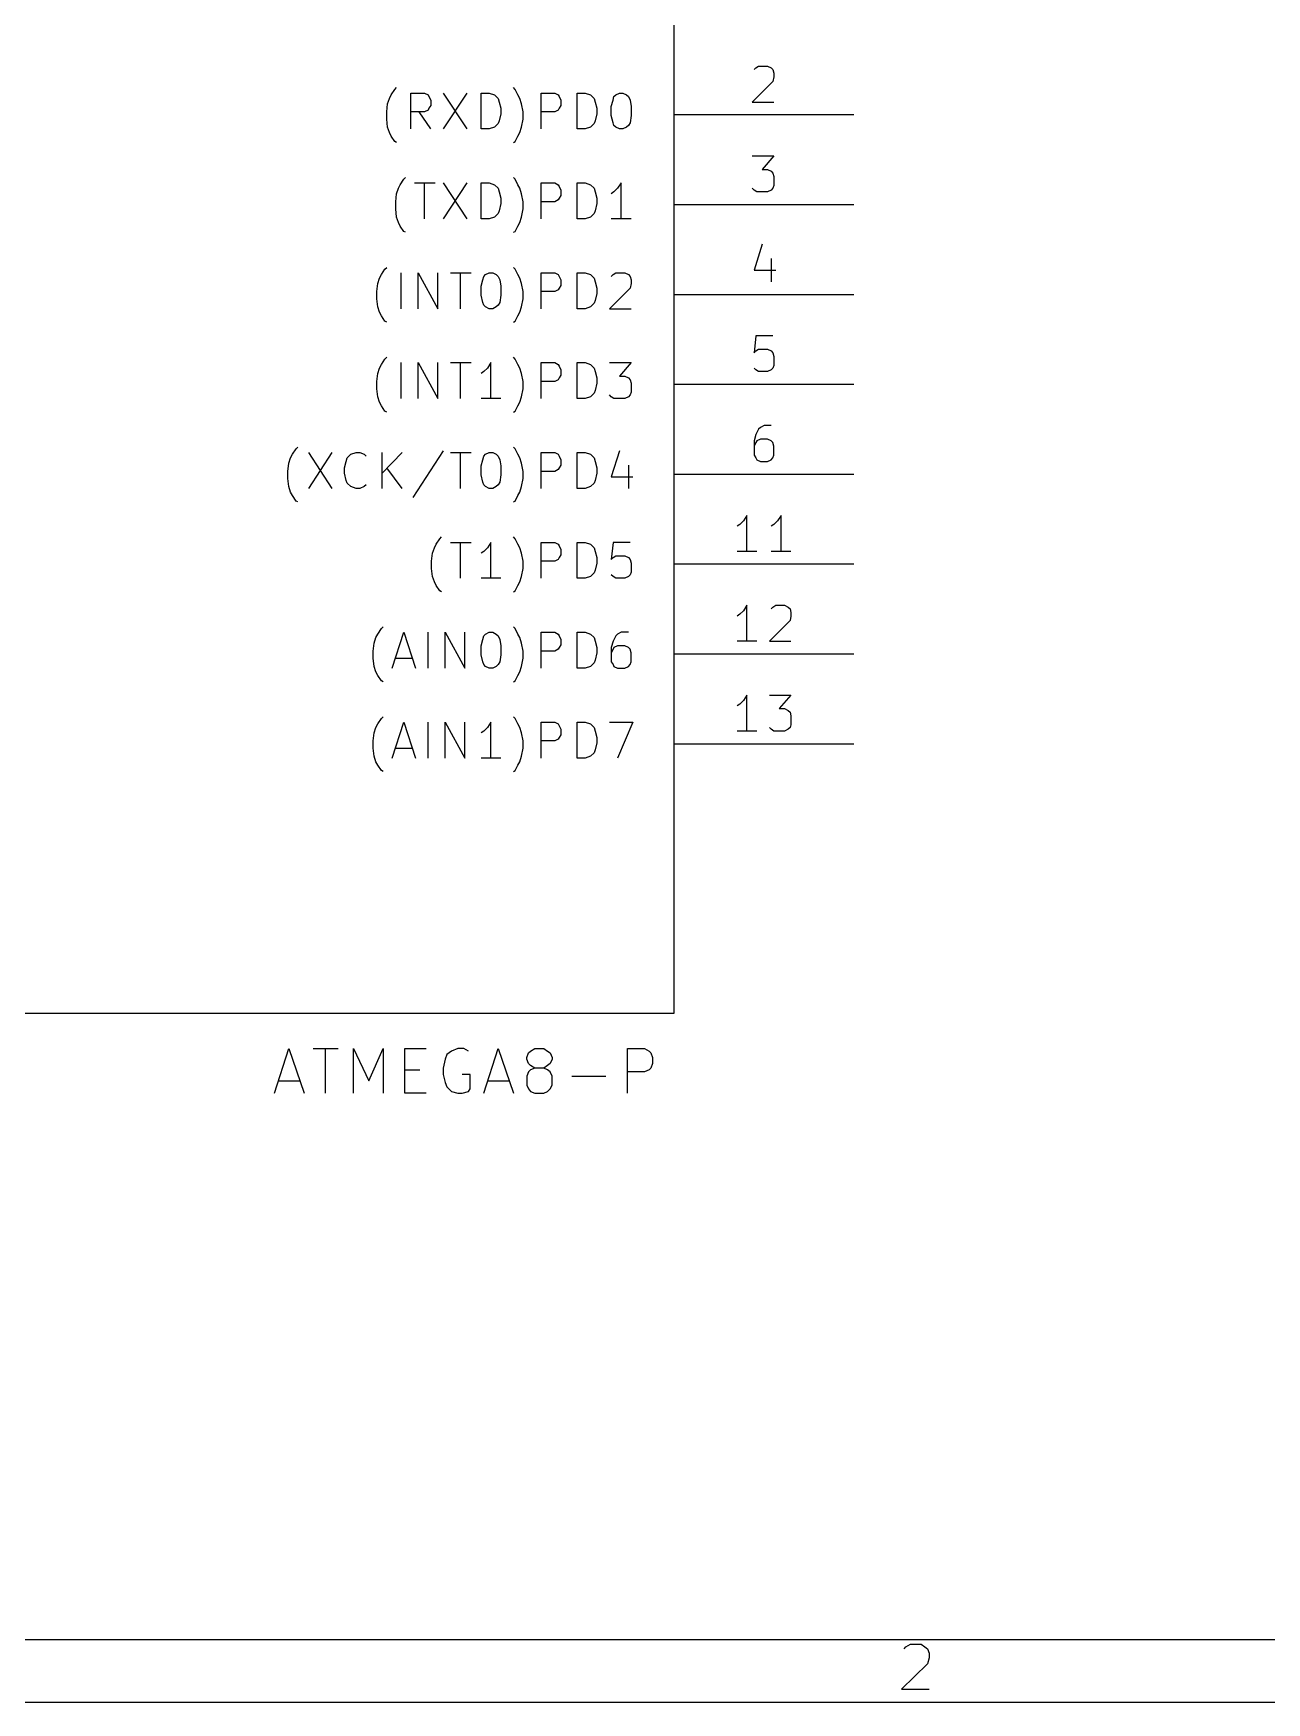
# Model space of a CAD drawing. Extents: x 4000 to 113000, y 4000 to 78670.
# Drawn here: x 26866 to 40596, y 4000 to 22574 of the extents above; entities that cross this region are included whole.
import ezdxf

# ---------------------------------------------------------------- set-up
doc = ezdxf.new("R2010")
doc.units = 0
for name, color, linetype in [('BLACK', 1, 'CONTINUOUS'), ('CYAN', 4, 'CONTINUOUS'), ('LIGHTYELLOW', 24, 'CONTINUOUS'), ('RED', 5, 'CONTINUOUS')]:
    doc.layers.add(name, color=color, linetype=linetype)

msp = doc.modelspace()

# ---------------------------------------------------------------- linework, layer by layer
at = {"layer": 'BLACK'}
for p, q in [((112300, 4700), (4700, 4700)), ((36580, 4620), (36630, 4650)), ((36630, 4650), (36750, 4650)), ((36750, 4650), (36790, 4620)), ((36560, 4600), (36580, 4620)), ((36790, 4620), (36820, 4600)), ((36820, 4600), (36840, 4550)), ((36840, 4500), (36820, 4430)), ((36840, 4550), (36840, 4500)), ((36820, 4430), (36530, 4150)), ((36530, 4150), (36840, 4150)), ((113000, 4000), (4000, 4000))]:
    msp.add_line(p, q, dxfattribs=at)
at = {"layer": 'CYAN'}
for p, q in [((30850, 21890), (30890, 21950)), ((30890, 21950), (30910, 21970)), ((32230, 21950), (32210, 21970)), ((32260, 21890), (32230, 21950)), ((30800, 21700), (30810, 21790)), ((30810, 21790), (30830, 21850)), ((30830, 21850), (30850, 21890)), ((31070, 21510), (31070, 21910)), ((31070, 21910), (31220, 21910)), ((31220, 21910), (31260, 21890)), ((31260, 21890), (31270, 21870)), ((31270, 21740), (31260, 21720)), ((31270, 21870), (31290, 21830)), ((31290, 21770), (31270, 21740)), ((31290, 21830), (31290, 21770)), ((31430, 21910), (31690, 21510)), ((31690, 21910), (31430, 21510)), ((31850, 21510), (31850, 21910)), ((31850, 21910), (31940, 21910)), ((31940, 21910), (32000, 21890)), ((32000, 21890), (32040, 21850)), ((32040, 21850), (32050, 21810)), ((32050, 21810), (32070, 21740)), ((32070, 21740), (32070, 21680)), ((32280, 21850), (32260, 21890)), ((32300, 21790), (32280, 21850)), ((32320, 21700), (32300, 21790)), ((32520, 21510), (32520, 21910)), ((32520, 21910), (32670, 21910)), ((32670, 21910), (32710, 21890)), ((32710, 21890), (32720, 21870)), ((32720, 21740), (32710, 21720)), ((32720, 21870), (32740, 21830)), ((32740, 21770), (32720, 21740)), ((32740, 21830), (32740, 21770)), ((32920, 21510), (32920, 21910)), ((32920, 21910), (33010, 21910)), ((33010, 21910), (33070, 21890)), ((33070, 21890), (33110, 21850)), ((33110, 21850), (33120, 21810)), ((33120, 21810), (33140, 21740)), ((33140, 21740), (33140, 21680)), ((33300, 21760), (33320, 21830)), ((33300, 21660), (33300, 21760)), ((33320, 21830), (33330, 21870)), ((33330, 21870), (33350, 21890)), ((33350, 21890), (33390, 21910)), ((33390, 21910), (33430, 21910)), ((33430, 21910), (33470, 21890)), ((33470, 21890), (33490, 21870)), ((33490, 21870), (33510, 21830)), ((33510, 21830), (33520, 21760)), ((33520, 21760), (33520, 21660)), ((30800, 21620), (30800, 21700)), ((30810, 21530), (30800, 21620)), ((31220, 21700), (31070, 21700)), ((31290, 21510), (31160, 21700)), ((31260, 21720), (31220, 21700)), ((32040, 21570), (32000, 21530)), ((32050, 21600), (32040, 21570)), ((32070, 21680), (32050, 21600)), ((32300, 21530), (32320, 21620)), ((32320, 21620), (32320, 21700)), ((32670, 21700), (32520, 21700)), ((32710, 21720), (32670, 21700)), ((33110, 21570), (33070, 21530)), ((33120, 21600), (33110, 21570)), ((33140, 21680), (33120, 21600)), ((33320, 21580), (33300, 21660)), ((33330, 21550), (33320, 21580)), ((33350, 21530), (33330, 21550)), ((33490, 21550), (33470, 21530)), ((33510, 21580), (33490, 21550)), ((33520, 21660), (33510, 21580)), ((30830, 21470), (30810, 21530)), ((30850, 21430), (30830, 21470)), ((30890, 21370), (30850, 21430)), ((30910, 21360), (30890, 21370)), ((31940, 21510), (31850, 21510)), ((32000, 21530), (31940, 21510)), ((32210, 21360), (32230, 21370)), ((32230, 21370), (32260, 21430)), ((32260, 21430), (32280, 21470)), ((32280, 21470), (32300, 21530)), ((33010, 21510), (32920, 21510)), ((33070, 21530), (33010, 21510)), ((33390, 21510), (33350, 21530)), ((33430, 21510), (33390, 21510)), ((33470, 21530), (33430, 21510)), ((30910, 20790), (30930, 20850)), ((30930, 20850), (30950, 20890)), ((30950, 20890), (30990, 20950)), ((30990, 20950), (31010, 20970)), ((31110, 20910), (31340, 20910)), ((31220, 20510), (31220, 20910)), ((31430, 20910), (31690, 20510)), ((31690, 20910), (31430, 20510)), ((31850, 20510), (31850, 20910)), ((31850, 20910), (31940, 20910)), ((31940, 20910), (32000, 20890)), ((32000, 20890), (32040, 20850)), ((32040, 20850), (32050, 20810)), ((32050, 20810), (32070, 20740)), ((32230, 20950), (32210, 20970)), ((32260, 20890), (32230, 20950)), ((32280, 20850), (32260, 20890)), ((32300, 20790), (32280, 20850)), ((32520, 20510), (32520, 20910)), ((32520, 20910), (32670, 20910)), ((32670, 20910), (32710, 20890)), ((32710, 20890), (32720, 20870)), ((32720, 20870), (32740, 20830)), ((32740, 20830), (32740, 20770)), ((32920, 20510), (32920, 20910)), ((32920, 20910), (33010, 20910)), ((33010, 20910), (33070, 20890)), ((33070, 20890), (33110, 20850)), ((33110, 20850), (33120, 20810)), ((33120, 20810), (33140, 20740)), ((33330, 20810), (33300, 20790)), ((33370, 20850), (33330, 20810)), ((33410, 20910), (33370, 20850)), ((33410, 20510), (33410, 20910)), ((30900, 20700), (30910, 20790)), ((30900, 20620), (30900, 20700)), ((30910, 20530), (30900, 20620)), ((32070, 20680), (32050, 20600)), ((32070, 20740), (32070, 20680)), ((32320, 20700), (32300, 20790)), ((32300, 20530), (32320, 20620)), ((32320, 20620), (32320, 20700)), ((32670, 20700), (32520, 20700)), ((32710, 20720), (32670, 20700)), ((32720, 20740), (32710, 20720)), ((32740, 20770), (32720, 20740)), ((33140, 20680), (33120, 20600)), ((33140, 20740), (33140, 20680)), ((30930, 20470), (30910, 20530)), ((30950, 20430), (30930, 20470)), ((31940, 20510), (31850, 20510)), ((32000, 20530), (31940, 20510)), ((32040, 20570), (32000, 20530)), ((32050, 20600), (32040, 20570)), ((32260, 20430), (32280, 20470)), ((32280, 20470), (32300, 20530)), ((33010, 20510), (32920, 20510)), ((33070, 20530), (33010, 20510)), ((33110, 20570), (33070, 20530)), ((33120, 20600), (33110, 20570)), ((33520, 20510), (33300, 20510)), ((30990, 20370), (30950, 20430)), ((31010, 20360), (30990, 20370)), ((32210, 20360), (32230, 20370)), ((32230, 20370), (32260, 20430)), ((30720, 19850), (30740, 19890)), ((30740, 19890), (30780, 19950)), ((30780, 19950), (30800, 19970)), ((30960, 19510), (30960, 19910)), ((31150, 19510), (31150, 19910)), ((31150, 19910), (31370, 19510)), ((31370, 19510), (31370, 19910)), ((31510, 19910), (31740, 19910)), ((31620, 19510), (31620, 19910)), ((31880, 19870), (31900, 19890)), ((31900, 19890), (31940, 19910)), ((31940, 19910), (31980, 19910)), ((31980, 19910), (32020, 19890)), ((32020, 19890), (32040, 19870)), ((32230, 19950), (32210, 19970)), ((32260, 19890), (32230, 19950)), ((32280, 19850), (32260, 19890)), ((32520, 19510), (32520, 19910)), ((32520, 19910), (32670, 19910)), ((32670, 19910), (32710, 19890)), ((32710, 19890), (32720, 19870)), ((32920, 19510), (32920, 19910)), ((32920, 19910), (33010, 19910)), ((33010, 19910), (33070, 19890)), ((33070, 19890), (33110, 19850)), ((33300, 19870), (33320, 19890)), ((33320, 19890), (33350, 19910)), ((33350, 19910), (33450, 19910)), ((33450, 19910), (33490, 19890)), ((33490, 19890), (33510, 19870)), ((30690, 19700), (30700, 19790)), ((30690, 19620), (30690, 19700)), ((30700, 19790), (30720, 19850)), ((31850, 19760), (31870, 19830)), ((31850, 19660), (31850, 19760)), ((31870, 19830), (31880, 19870)), ((32040, 19870), (32060, 19830)), ((32060, 19830), (32070, 19760)), ((32070, 19760), (32070, 19660)), ((32300, 19790), (32280, 19850)), ((32320, 19700), (32300, 19790)), ((32320, 19620), (32320, 19700)), ((32670, 19700), (32520, 19700)), ((32710, 19720), (32670, 19700)), ((32720, 19740), (32710, 19720)), ((32720, 19870), (32740, 19830)), ((32740, 19770), (32720, 19740)), ((32740, 19830), (32740, 19770)), ((33110, 19850), (33120, 19810)), ((33120, 19810), (33140, 19740)), ((33140, 19740), (33140, 19680)), ((33510, 19740), (33280, 19510)), ((33510, 19870), (33520, 19830)), ((33520, 19790), (33510, 19740)), ((33520, 19830), (33520, 19790)), ((30700, 19530), (30690, 19620)), ((30720, 19470), (30700, 19530)), ((31870, 19580), (31850, 19660)), ((31880, 19550), (31870, 19580)), ((31900, 19530), (31880, 19550)), ((31940, 19510), (31900, 19530)), ((31980, 19510), (31940, 19510)), ((32020, 19530), (31980, 19510)), ((32040, 19550), (32020, 19530)), ((32060, 19580), (32040, 19550)), ((32070, 19660), (32060, 19580)), ((32280, 19470), (32300, 19530)), ((32300, 19530), (32320, 19620)), ((33010, 19510), (32920, 19510)), ((33070, 19530), (33010, 19510)), ((33110, 19570), (33070, 19530)), ((33120, 19600), (33110, 19570)), ((33140, 19680), (33120, 19600)), ((33280, 19510), (33520, 19510)), ((30740, 19430), (30720, 19470)), ((30780, 19370), (30740, 19430)), ((30800, 19360), (30780, 19370)), ((32210, 19360), (32230, 19370)), ((32230, 19370), (32260, 19430)), ((32260, 19430), (32280, 19470)), ((30740, 18890), (30780, 18950)), ((30780, 18950), (30800, 18970)), ((32230, 18950), (32210, 18970)), ((32260, 18890), (32230, 18950)), ((30690, 18700), (30700, 18790)), ((30700, 18790), (30720, 18850)), ((30720, 18850), (30740, 18890)), ((30960, 18510), (30960, 18910)), ((31150, 18510), (31150, 18910)), ((31150, 18910), (31370, 18510)), ((31370, 18510), (31370, 18910)), ((31510, 18910), (31740, 18910)), ((31620, 18510), (31620, 18910)), ((31880, 18810), (31850, 18790)), ((31920, 18850), (31880, 18810)), ((31960, 18910), (31920, 18850)), ((31960, 18510), (31960, 18910)), ((32280, 18850), (32260, 18890)), ((32300, 18790), (32280, 18850)), ((32320, 18700), (32300, 18790)), ((32520, 18510), (32520, 18910)), ((32520, 18910), (32670, 18910)), ((32670, 18910), (32710, 18890)), ((32710, 18890), (32720, 18870)), ((32720, 18870), (32740, 18830)), ((32740, 18770), (32720, 18740)), ((32740, 18830), (32740, 18770)), ((32920, 18510), (32920, 18910)), ((32920, 18910), (33010, 18910)), ((33010, 18910), (33070, 18890)), ((33070, 18890), (33110, 18850)), ((33110, 18850), (33120, 18810)), ((33120, 18810), (33140, 18740)), ((33280, 18910), (33520, 18910)), ((33520, 18910), (33390, 18760)), ((33390, 18760), (33450, 18760)), ((33450, 18760), (33490, 18740)), ((30690, 18620), (30690, 18700)), ((30700, 18530), (30690, 18620)), ((32300, 18530), (32320, 18620)), ((32320, 18620), (32320, 18700)), ((32670, 18700), (32520, 18700)), ((32710, 18720), (32670, 18700)), ((32720, 18740), (32710, 18720)), ((33120, 18600), (33110, 18570)), ((33140, 18680), (33120, 18600)), ((33140, 18740), (33140, 18680)), ((33490, 18740), (33510, 18720)), ((33510, 18720), (33520, 18680)), ((33520, 18580), (33510, 18550)), ((33520, 18680), (33520, 18580)), ((30720, 18470), (30700, 18530)), ((30740, 18430), (30720, 18470)), ((30780, 18370), (30740, 18430)), ((32070, 18510), (31850, 18510)), ((32230, 18370), (32260, 18430)), ((32260, 18430), (32280, 18470)), ((32280, 18470), (32300, 18530)), ((33010, 18510), (32920, 18510)), ((33070, 18530), (33010, 18510)), ((33110, 18570), (33070, 18530)), ((33300, 18530), (33280, 18550)), ((33330, 18510), (33300, 18530)), ((33450, 18510), (33330, 18510)), ((33490, 18530), (33450, 18510)), ((33510, 18550), (33490, 18530)), ((30800, 18360), (30780, 18370)), ((32210, 18360), (32230, 18370)), ((29710, 17790), (29730, 17850)), ((29730, 17850), (29750, 17890)), ((29750, 17890), (29790, 17950)), ((29790, 17950), (29810, 17970)), ((29930, 17910), (30190, 17510)), ((30190, 17910), (29930, 17510)), ((30350, 17810), (30360, 17850)), ((30360, 17850), (30400, 17890)), ((30400, 17890), (30460, 17910)), ((30460, 17910), (30500, 17910)), ((30500, 17910), (30550, 17890)), ((30550, 17890), (30570, 17870)), ((30750, 17510), (30750, 17910)), ((30970, 17910), (30750, 17680)), ((31430, 17930), (31090, 17410)), ((31510, 17910), (31740, 17910)), ((31620, 17510), (31620, 17910)), ((31870, 17830), (31880, 17870)), ((31880, 17870), (31900, 17890)), ((31900, 17890), (31940, 17910)), ((31940, 17910), (31980, 17910)), ((31980, 17910), (32020, 17890)), ((32020, 17890), (32040, 17870)), ((32040, 17870), (32060, 17830)), ((32230, 17950), (32210, 17970)), ((32260, 17890), (32230, 17950)), ((32280, 17850), (32260, 17890)), ((32300, 17790), (32280, 17850)), ((32520, 17510), (32520, 17910)), ((32520, 17910), (32670, 17910)), ((32670, 17910), (32710, 17890)), ((32710, 17890), (32720, 17870)), ((32720, 17870), (32740, 17830)), ((32920, 17510), (32920, 17910)), ((32920, 17910), (33010, 17910)), ((33010, 17910), (33070, 17890)), ((33070, 17890), (33110, 17850)), ((33110, 17850), (33120, 17810)), ((33390, 17930), (33300, 17640)), ((29700, 17700), (29710, 17790)), ((29700, 17620), (29700, 17700)), ((30330, 17740), (30350, 17810)), ((30330, 17680), (30330, 17740)), ((30350, 17600), (30330, 17680)), ((30970, 17510), (30800, 17740)), ((31850, 17760), (31870, 17830)), ((31850, 17660), (31850, 17760)), ((31870, 17580), (31850, 17660)), ((32060, 17830), (32070, 17760)), ((32070, 17660), (32060, 17580)), ((32070, 17760), (32070, 17660)), ((32320, 17700), (32300, 17790)), ((32320, 17620), (32320, 17700)), ((32670, 17700), (32520, 17700)), ((32710, 17720), (32670, 17700)), ((32720, 17740), (32710, 17720)), ((32740, 17770), (32720, 17740)), ((32740, 17830), (32740, 17770)), ((33120, 17810), (33140, 17740)), ((33140, 17680), (33120, 17600)), ((33140, 17740), (33140, 17680)), ((33490, 17770), (33490, 17510)), ((29710, 17530), (29700, 17620)), ((29730, 17470), (29710, 17530)), ((29750, 17430), (29730, 17470)), ((30360, 17570), (30350, 17600)), ((30400, 17530), (30360, 17570)), ((30460, 17510), (30400, 17530)), ((30500, 17510), (30460, 17510)), ((30550, 17530), (30500, 17510)), ((30570, 17550), (30550, 17530)), ((31880, 17550), (31870, 17580)), ((31900, 17530), (31880, 17550)), ((31940, 17510), (31900, 17530)), ((31980, 17510), (31940, 17510)), ((32020, 17530), (31980, 17510)), ((32040, 17550), (32020, 17530)), ((32060, 17580), (32040, 17550)), ((32260, 17430), (32280, 17470)), ((32280, 17470), (32300, 17530)), ((32300, 17530), (32320, 17620)), ((33010, 17510), (32920, 17510)), ((33070, 17530), (33010, 17510)), ((33110, 17570), (33070, 17530)), ((33120, 17600), (33110, 17570)), ((33300, 17640), (33540, 17640)), ((29790, 17370), (29750, 17430)), ((29810, 17360), (29790, 17370)), ((32210, 17360), (32230, 17370)), ((32230, 17370), (32260, 17430)), ((31350, 16890), (31390, 16950)), ((31390, 16950), (31410, 16970)), ((31510, 16910), (31740, 16910)), ((31620, 16510), (31620, 16910)), ((31960, 16910), (31920, 16850)), ((31960, 16510), (31960, 16910)), ((32230, 16950), (32210, 16970)), ((32260, 16890), (32230, 16950)), ((32520, 16510), (32520, 16910)), ((32520, 16910), (32670, 16910)), ((32670, 16910), (32710, 16890)), ((32920, 16510), (32920, 16910)), ((32920, 16910), (33010, 16910)), ((33010, 16910), (33070, 16890)), ((33320, 16910), (33300, 16720)), ((33510, 16910), (33320, 16910)), ((31300, 16700), (31310, 16790)), ((31310, 16790), (31330, 16850)), ((31330, 16850), (31350, 16890)), ((31880, 16810), (31850, 16790)), ((31920, 16850), (31880, 16810)), ((32280, 16850), (32260, 16890)), ((32300, 16790), (32280, 16850)), ((32320, 16700), (32300, 16790)), ((32710, 16720), (32670, 16700)), ((32710, 16890), (32720, 16870)), ((32720, 16740), (32710, 16720)), ((32720, 16870), (32740, 16830)), ((32740, 16770), (32720, 16740)), ((32740, 16830), (32740, 16770)), ((33070, 16890), (33110, 16850)), ((33110, 16850), (33120, 16810)), ((33120, 16810), (33140, 16740)), ((33140, 16740), (33140, 16680)), ((33300, 16720), (33320, 16740)), ((33320, 16740), (33350, 16760)), ((33350, 16760), (33450, 16760)), ((33450, 16760), (33490, 16740)), ((33490, 16740), (33510, 16720)), ((33510, 16720), (33520, 16680)), ((31300, 16620), (31300, 16700)), ((31310, 16530), (31300, 16620)), ((32300, 16530), (32320, 16620)), ((32320, 16620), (32320, 16700)), ((32670, 16700), (32520, 16700)), ((33110, 16570), (33070, 16530)), ((33120, 16600), (33110, 16570)), ((33140, 16680), (33120, 16600)), ((33320, 16530), (33300, 16550)), ((33510, 16550), (33490, 16530)), ((33520, 16580), (33510, 16550)), ((33520, 16680), (33520, 16580)), ((31330, 16470), (31310, 16530)), ((31350, 16430), (31330, 16470)), ((31390, 16370), (31350, 16430)), ((31410, 16360), (31390, 16370)), ((32070, 16510), (31850, 16510)), ((32210, 16360), (32230, 16370)), ((32230, 16370), (32260, 16430)), ((32260, 16430), (32280, 16470)), ((32280, 16470), (32300, 16530)), ((33010, 16510), (32920, 16510)), ((33070, 16530), (33010, 16510)), ((33350, 16510), (33320, 16530)), ((33450, 16510), (33350, 16510)), ((33490, 16530), (33450, 16510)), ((30650, 15700), (30660, 15790)), ((30660, 15790), (30680, 15850)), ((30680, 15850), (30700, 15890)), ((30700, 15890), (30740, 15950)), ((30740, 15950), (30760, 15970)), ((30860, 15510), (30990, 15910)), ((30990, 15910), (31120, 15510)), ((31260, 15510), (31260, 15910)), ((31450, 15510), (31450, 15910)), ((31450, 15910), (31670, 15510)), ((31670, 15510), (31670, 15910)), ((31850, 15760), (31870, 15830)), ((31870, 15830), (31880, 15870)), ((31880, 15870), (31900, 15890)), ((31900, 15890), (31940, 15910)), ((31940, 15910), (31980, 15910)), ((31980, 15910), (32020, 15890)), ((32020, 15890), (32040, 15870)), ((32040, 15870), (32060, 15830)), ((32060, 15830), (32070, 15760)), ((32230, 15950), (32210, 15970)), ((32260, 15890), (32230, 15950)), ((32280, 15850), (32260, 15890)), ((32300, 15790), (32280, 15850)), ((32320, 15700), (32300, 15790)), ((32520, 15510), (32520, 15910)), ((32520, 15910), (32670, 15910)), ((32670, 15910), (32710, 15890)), ((32710, 15890), (32720, 15870)), ((32720, 15870), (32740, 15830)), ((32740, 15830), (32740, 15770)), ((32920, 15510), (32920, 15910)), ((32920, 15910), (33010, 15910)), ((33010, 15910), (33070, 15890)), ((33070, 15890), (33110, 15850)), ((33110, 15850), (33120, 15810)), ((33120, 15810), (33140, 15740)), ((33320, 15810), (33300, 15740)), ((33350, 15870), (33320, 15810)), ((33370, 15890), (33350, 15870)), ((33410, 15910), (33370, 15890)), ((33490, 15910), (33410, 15910)), ((30650, 15620), (30650, 15700)), ((30660, 15530), (30650, 15620)), ((30900, 15620), (31090, 15620)), ((31850, 15660), (31850, 15760)), ((31870, 15580), (31850, 15660)), ((32070, 15660), (32060, 15580)), ((32070, 15760), (32070, 15660)), ((32300, 15530), (32320, 15620)), ((32320, 15620), (32320, 15700)), ((32670, 15700), (32520, 15700)), ((32710, 15720), (32670, 15700)), ((32720, 15740), (32710, 15720)), ((32740, 15770), (32720, 15740)), ((33140, 15680), (33120, 15600)), ((33140, 15740), (33140, 15680)), ((33300, 15740), (33300, 15580)), ((33320, 15720), (33300, 15680)), ((33330, 15740), (33320, 15720)), ((33370, 15760), (33330, 15740)), ((33450, 15760), (33370, 15760)), ((33490, 15740), (33450, 15760)), ((33510, 15720), (33490, 15740)), ((33520, 15680), (33510, 15720)), ((33520, 15580), (33520, 15680)), ((30680, 15470), (30660, 15530)), ((30700, 15430), (30680, 15470)), ((30740, 15370), (30700, 15430)), ((31880, 15550), (31870, 15580)), ((31900, 15530), (31880, 15550)), ((31940, 15510), (31900, 15530)), ((31980, 15510), (31940, 15510)), ((32020, 15530), (31980, 15510)), ((32040, 15550), (32020, 15530)), ((32060, 15580), (32040, 15550)), ((32230, 15370), (32260, 15430)), ((32260, 15430), (32280, 15470)), ((32280, 15470), (32300, 15530)), ((33010, 15510), (32920, 15510)), ((33070, 15530), (33010, 15510)), ((33110, 15570), (33070, 15530)), ((33120, 15600), (33110, 15570)), ((33300, 15580), (33320, 15550)), ((33320, 15550), (33330, 15530)), ((33330, 15530), (33370, 15510)), ((33370, 15510), (33450, 15510)), ((33450, 15510), (33490, 15530)), ((33490, 15530), (33510, 15550)), ((33510, 15550), (33520, 15580)), ((30760, 15360), (30740, 15370)), ((32210, 15360), (32230, 15370)), ((30680, 14850), (30700, 14890)), ((30700, 14890), (30740, 14950)), ((30740, 14950), (30760, 14970)), ((30860, 14510), (30990, 14910)), ((30990, 14910), (31120, 14510)), ((31260, 14510), (31260, 14910)), ((31450, 14510), (31450, 14910)), ((31450, 14910), (31670, 14510)), ((31670, 14510), (31670, 14910)), ((31960, 14910), (31920, 14850)), ((31960, 14510), (31960, 14910)), ((32230, 14950), (32210, 14970)), ((32260, 14890), (32230, 14950)), ((32280, 14850), (32260, 14890)), ((32520, 14510), (32520, 14910)), ((32520, 14910), (32670, 14910)), ((32670, 14910), (32710, 14890)), ((32710, 14890), (32720, 14870)), ((32720, 14870), (32740, 14830)), ((32920, 14510), (32920, 14910)), ((32920, 14910), (33010, 14910)), ((33010, 14910), (33070, 14890)), ((33070, 14890), (33110, 14850)), ((33280, 14910), (33540, 14910)), ((33540, 14910), (33370, 14510)), ((30650, 14700), (30660, 14790)), ((30650, 14620), (30650, 14700)), ((30660, 14790), (30680, 14850)), ((31880, 14810), (31850, 14790)), ((31920, 14850), (31880, 14810)), ((32300, 14790), (32280, 14850)), ((32320, 14700), (32300, 14790)), ((32320, 14620), (32320, 14700)), ((32670, 14700), (32520, 14700)), ((32710, 14720), (32670, 14700)), ((32720, 14740), (32710, 14720)), ((32740, 14770), (32720, 14740)), ((32740, 14830), (32740, 14770)), ((33110, 14850), (33120, 14810)), ((33120, 14810), (33140, 14740)), ((33140, 14680), (33120, 14600)), ((33140, 14740), (33140, 14680)), ((30660, 14530), (30650, 14620)), ((30680, 14470), (30660, 14530)), ((30900, 14620), (31090, 14620)), ((32070, 14510), (31850, 14510)), ((32280, 14470), (32300, 14530)), ((32300, 14530), (32320, 14620)), ((33010, 14510), (32920, 14510)), ((33070, 14530), (33010, 14510)), ((33110, 14570), (33070, 14530)), ((33120, 14600), (33110, 14570)), ((30700, 14430), (30680, 14470)), ((30740, 14370), (30700, 14430)), ((30760, 14360), (30740, 14370)), ((32210, 14360), (32230, 14370)), ((32230, 14370), (32260, 14430)), ((32260, 14430), (32280, 14470)), ((29550, 10780), (29710, 11280)), ((29710, 11280), (29880, 10780)), ((29980, 11280), (30260, 11280)), ((30120, 10780), (30120, 11280)), ((30430, 10780), (30430, 11280)), ((30430, 11280), (30600, 10920)), ((30600, 10920), (30760, 11280)), ((30760, 11280), (30760, 10780)), ((31000, 10780), (31000, 11280)), ((31000, 11280), (31240, 11280)), ((31450, 11160), (31430, 11060)), ((31470, 11210), (31450, 11160)), ((31520, 11250), (31470, 11210)), ((31590, 11280), (31520, 11250)), ((31660, 11280), (31590, 11280)), ((31710, 11250), (31660, 11280)), ((31880, 10780), (32040, 11280)), ((32040, 11280), (32210, 10780)), ((32360, 11180), (32380, 11230)), ((32360, 11160), (32360, 11180)), ((32380, 11110), (32360, 11160)), ((32380, 11230), (32400, 11250)), ((32400, 11250), (32450, 11280)), ((32450, 11280), (32550, 11280)), ((32550, 11280), (32590, 11250)), ((32590, 11250), (32620, 11230)), ((32620, 11230), (32640, 11180)), ((32640, 11160), (32620, 11110)), ((32640, 11180), (32640, 11160)), ((33480, 10780), (33480, 11280)), ((33480, 11280), (33670, 11280)), ((33670, 11280), (33720, 11250)), ((33720, 11250), (33740, 11230)), ((33740, 11230), (33760, 11180)), ((33760, 11180), (33760, 11110)), ((31000, 11040), (31170, 11040)), ((31430, 11060), (31430, 10990)), ((31430, 10990), (31450, 10900)), ((31730, 10990), (31640, 10990)), ((31730, 10830), (31730, 10990)), ((32380, 11020), (32360, 10970)), ((32360, 10970), (32360, 10870)), ((32400, 11090), (32380, 11110)), ((32400, 11040), (32380, 11020)), ((32450, 11060), (32400, 11090)), ((32450, 11060), (32400, 11040)), ((32550, 11060), (32450, 11060)), ((32590, 11090), (32550, 11060)), ((32590, 11040), (32550, 11060)), ((32620, 11110), (32590, 11090)), ((32620, 11020), (32590, 11040)), ((32640, 10970), (32620, 11020)), ((32640, 10870), (32640, 10970)), ((32860, 10970), (33240, 10970)), ((33670, 11020), (33480, 11020)), ((33720, 11040), (33670, 11020)), ((33740, 11060), (33720, 11040)), ((33760, 11110), (33740, 11060)), ((29600, 10920), (29830, 10920)), ((31240, 10780), (31000, 10780)), ((31450, 10900), (31470, 10850)), ((31470, 10850), (31520, 10800)), ((31520, 10800), (31590, 10780)), ((31590, 10780), (31640, 10780)), ((31640, 10780), (31710, 10800)), ((31710, 10800), (31730, 10830)), ((31930, 10920), (32160, 10920)), ((32360, 10870), (32380, 10830)), ((32380, 10830), (32400, 10800)), ((32400, 10800), (32450, 10780)), ((32450, 10780), (32550, 10780)), ((32550, 10780), (32590, 10800)), ((32590, 10800), (32620, 10830)), ((32620, 10830), (32640, 10870))]:
    msp.add_line(p, q, dxfattribs=at)
at = {"layer": 'LIGHTYELLOW'}
for p, q in [((34000, 11670), (34000, 36670)), ((19000, 11670), (34000, 11670))]:
    msp.add_line(p, q, dxfattribs=at)
at = {"layer": 'RED'}
for p, q in [((34000, 11670), (34000, 36670)), ((34890, 22170), (34910, 22190)), ((34910, 22190), (34940, 22210)), ((34940, 22210), (35040, 22210)), ((35040, 22210), (35080, 22190)), ((35080, 22190), (35100, 22170)), ((35100, 22170), (35110, 22130)), ((35110, 22130), (35110, 22090)), ((35100, 22040), (34870, 21810)), ((35110, 22090), (35100, 22040)), ((34870, 21810), (35110, 21810)), ((34000, 21670), (36000, 21670)), ((34870, 21210), (35110, 21210)), ((35110, 21210), (34980, 21060)), ((34980, 21060), (35040, 21060)), ((35040, 21060), (35080, 21040)), ((35080, 21040), (35100, 21020)), ((35100, 21020), (35110, 20980)), ((34890, 20830), (34870, 20850)), ((34920, 20810), (34890, 20830)), ((35040, 20810), (34920, 20810)), ((35080, 20830), (35040, 20810)), ((35100, 20850), (35080, 20830)), ((35110, 20880), (35100, 20850)), ((35110, 20980), (35110, 20880)), ((34000, 20670), (36000, 20670)), ((34980, 20230), (34890, 19940)), ((35080, 20070), (35080, 19810)), ((34890, 19940), (35130, 19940)), ((34000, 19670), (36000, 19670)), ((34910, 19210), (34890, 19020)), ((35100, 19210), (34910, 19210)), ((34890, 19020), (34910, 19040)), ((34910, 19040), (34940, 19060)), ((34940, 19060), (35040, 19060)), ((35040, 19060), (35080, 19040)), ((35080, 19040), (35100, 19020)), ((35100, 19020), (35110, 18980)), ((35110, 18980), (35110, 18880)), ((34910, 18830), (34890, 18850)), ((34940, 18810), (34910, 18830)), ((35040, 18810), (34940, 18810)), ((35080, 18830), (35040, 18810)), ((35100, 18850), (35080, 18830)), ((35110, 18880), (35100, 18850)), ((34000, 18670), (36000, 18670)), ((35000, 18210), (34960, 18190)), ((35080, 18210), (35000, 18210)), ((34910, 18110), (34890, 18040)), ((34890, 18040), (34890, 17880)), ((34910, 18020), (34890, 17980)), ((34940, 18170), (34910, 18110)), ((34920, 18040), (34910, 18020)), ((34960, 18060), (34920, 18040)), ((34960, 18190), (34940, 18170)), ((35040, 18060), (34960, 18060)), ((35080, 18040), (35040, 18060)), ((35100, 18020), (35080, 18040)), ((35110, 17980), (35100, 18020)), ((34890, 17880), (34910, 17850)), ((34910, 17850), (34920, 17830)), ((35080, 17830), (35100, 17850)), ((35100, 17850), (35110, 17880)), ((35110, 17880), (35110, 17980)), ((34000, 17670), (36000, 17670)), ((34920, 17830), (34960, 17810)), ((34960, 17810), (35040, 17810)), ((35040, 17810), (35080, 17830)), ((34730, 17110), (34700, 17090)), ((34770, 17150), (34730, 17110)), ((34810, 17210), (34770, 17150)), ((34810, 16810), (34810, 17210)), ((35110, 17110), (35080, 17090)), ((35150, 17150), (35110, 17110)), ((35190, 17210), (35150, 17150)), ((35190, 16810), (35190, 17210)), ((34920, 16810), (34700, 16810)), ((35300, 16810), (35080, 16810)), ((34000, 16670), (36000, 16670)), ((34810, 16210), (34770, 16150)), ((34810, 15810), (34810, 16210)), ((35080, 16170), (35100, 16190)), ((35100, 16190), (35130, 16210)), ((35130, 16210), (35230, 16210)), ((35230, 16210), (35270, 16190)), ((35270, 16190), (35290, 16170)), ((35290, 16170), (35300, 16130)), ((34730, 16110), (34700, 16090)), ((34770, 16150), (34730, 16110)), ((35290, 16040), (35060, 15810)), ((35300, 16090), (35290, 16040)), ((35300, 16130), (35300, 16090)), ((34920, 15810), (34700, 15810)), ((35060, 15810), (35300, 15810)), ((34000, 15670), (36000, 15670)), ((34730, 15110), (34700, 15090)), ((34770, 15150), (34730, 15110)), ((34810, 15210), (34770, 15150)), ((34810, 14810), (34810, 15210)), ((35060, 15210), (35300, 15210)), ((35300, 15210), (35170, 15060)), ((35170, 15060), (35230, 15060)), ((35230, 15060), (35270, 15040)), ((35270, 15040), (35290, 15020)), ((35290, 15020), (35300, 14980)), ((35300, 14880), (35290, 14850)), ((35300, 14980), (35300, 14880)), ((34920, 14810), (34700, 14810)), ((35080, 14830), (35060, 14850)), ((35110, 14810), (35080, 14830)), ((35230, 14810), (35110, 14810)), ((35270, 14830), (35230, 14810)), ((35290, 14850), (35270, 14830)), ((34000, 14670), (36000, 14670)), ((19000, 11670), (34000, 11670))]:
    msp.add_line(p, q, dxfattribs=at)

doc.saveas('drawing.dxf')
